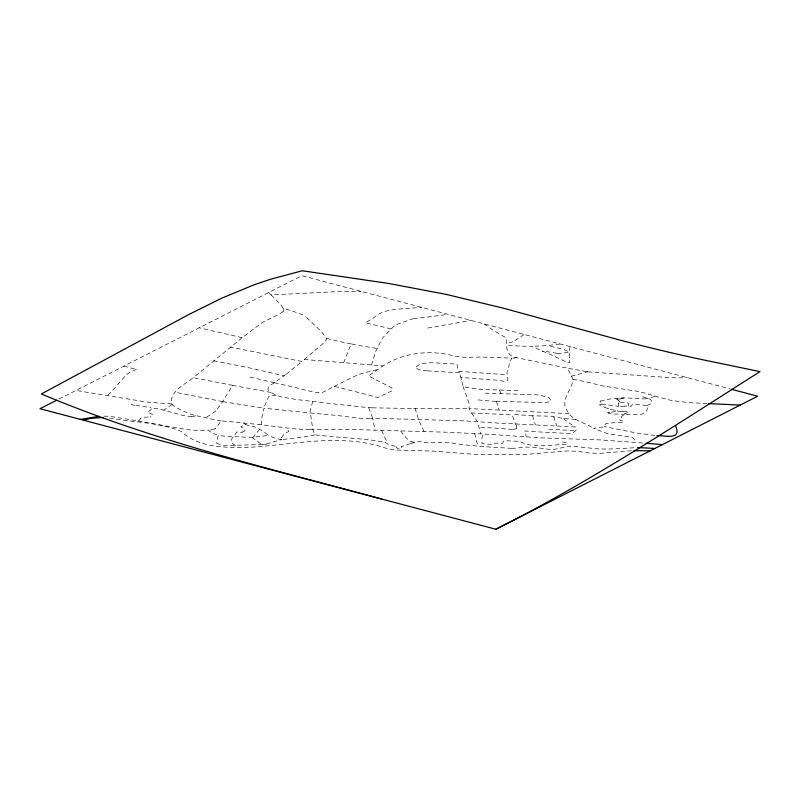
<?xml version="1.0" encoding="UTF-8"?>
<svg xmlns="http://www.w3.org/2000/svg" width="800" height="800" viewBox="0 0 800 800"><rect width="100%" height="100%" fill="white"/><g stroke="black" fill="none" stroke-linecap="round" stroke-linejoin="round"><path stroke-width="0.6" stroke-dasharray="4 3" d="M642.43 396.79A22.59 7.32 5.4 0 1 647.75 398.48C651.5 398.74 654.14 403.51 649.33 404.41A21.77 7.05 5.4 0 0 648.08 405.07C644.81 405.92 650.49 406.2 647.96 407.72A6.6 2.14 5.4 0 0 647.62 408.08L647.42 408.69A39.08 12.66 5.4 0 1 647.33 409.09L646.21 411.38L642.07 414.2L624.74 414.44L621.13 416.63L621.86 418.81L619.72 419.55L620.09 420.22A2.93 0.95 5.4 0 0 621 420.58L623.79 421.29L623.61 421.98A5.95 1.93 5.4 0 1 622.4 422.42L617.73 422.49A6.6 2.14 5.4 0 0 616.54 422.48L609.24 423.18A27.02 8.75 5.4 0 1 608.19 423.28C603.72 422.27 605.66 427.88 601.46 427.11A37.24 12.06 5.4 0 0 600.22 427.29L593.63 428.39L606.25 433.18A23.44 7.59 5.4 0 0 610.11 433.98L631.74 437.36A6.68 2.17 5.4 0 1 633.66 438.36L634.48 439.64L634.25 441.29A34.22 11.08 5.4 0 1 633.61 442.3M310.08 429.62L308.63 429.65A32.05 10.38 5.4 0 1 307.66 429.66L293.87 428.78L262.44 424.93A23.73 7.69 5.4 0 0 261.17 424.74L262 416.64L263.95 408.21L304.56 412.38A64.3 20.83 5.4 0 1 308.53 412.89L308.76 412.92A7.63 2.47 5.4 0 0 309.32 412.99L310.09 413.01M483.99 323.85L492.14 329.5A183.43 59.42 5.4 0 0 494.19 330.78L505.81 337.69A11.14 3.61 5.4 0 1 506.29 338.2C506.01 346.04 506.32 356.88 516.9 357.64A30.61 9.92 5.4 0 0 518.75 358.14L566.26 367.9A4.52 1.46 5.4 0 1 566.77 368.13L568.26 369.53L572.27 377.74A59.98 19.43 5.4 0 1 573.04 379.3C572.32 389.39 559.56 400.48 567.19 410.83C572.29 420.81 584.51 422.29 593.03 428.09M569.44 357.2L569.39 357.78M371.58 365.02L375.43 351.93L381.57 339.7A293.24 94.99 5.4 0 1 383.92 336.52L394.42 325.75A21.42 6.94 5.4 0 1 395.87 324.84L412.24 318.94A21.72 7.03 5.4 0 0 412.57 318.87L413.03 318.77M618.81 405.27L618.5 406.35A19.32 6.26 5.4 0 1 616.67 406.11L615.06 405.87A33.86 10.97 5.4 0 0 612.12 405.47L602.21 404.19A3 0.97 5.4 0 1 601.79 404.03L600.41 402.75A30.14 9.76 5.4 0 1 600.29 402.49L600.26 402.43M281.61 437.69L284.44 433.57A9.9 3.21 5.4 0 1 285 433.24L288.58 431.63L288.8 429.78A24.27 7.86 5.4 0 1 288.93 428.95L289.17 428.26M570.24 346.65L569.46 349.56A117.12 37.94 5.4 0 0 569.27 351.36L569.51 355.83A93.07 30.15 5.4 0 1 569.49 356.61L569.32 359A73.38 23.77 5.4 0 0 569.45 360.42L569.87 362.58L567.57 362.1A11.28 3.65 5.4 0 0 566.09 361.69L565.56 361.56A14.36 4.65 5.4 0 1 565.17 361.46L555.74 356.99A41.78 13.53 5.4 0 0 553.69 355.95L531.4 346.24A63.81 20.67 5.4 0 1 506.3 344.94M191.8 416.78L183.77 415.63A76.17 24.67 5.4 0 0 181.99 415.2L163.81 410.15A32.18 10.42 5.4 0 0 155.22 408.39L151.77 407.87L150.7 409.92L147.52 412.03L152.9 414.75L151.93 416.23A10.87 3.52 5.4 0 1 149.88 417.06M343.61 362.84L351.14 343.9L352.02 344.07A200.64 64.99 5.4 0 0 376.91 348.37M312.8 401.5L310.22 409.86A58.57 18.97 5.4 0 0 310.26 411.99L312.82 429.56L314.81 434.89L335.96 436.94A170.09 55.09 5.4 0 0 340.77 437.33L365.75 439.35A72.18 23.38 5.4 0 1 369.73 439.82L384.94 442.19L387.79 444.13A24.96 8.08 5.4 0 0 396.62 446.6M245.31 424.15A9.66 3.13 5.4 0 0 248 425.33L253.15 426.51A10.37 3.36 5.4 0 1 254.28 426.82L259.72 429.25A64.27 20.82 5.4 0 1 265.24 432.86L268.58 435.32L255.37 436.93A44.14 14.3 5.4 0 1 253.31 437.12A24.95 8.08 5.4 0 1 248.78 437.34L224.31 436.18A14.87 4.82 5.4 0 1 218.45 435.22L217.67 437.27A63.74 20.65 5.4 0 0 217.46 438.15L216.98 440.75A32.97 10.68 5.4 0 1 216.7 441.31L216.45 443.09L219.82 444.44M642.63 443L601.7 440.02A175.01 56.69 5.4 0 0 595.79 439.74L541.87 437.89L483.13 433.96L481.95 437.7L481.93 443.43L491.55 444.59L493.75 443.5A2.12 0.69 5.4 0 1 494.65 443.2L502.58 443.31L503.69 441.18L505.29 440.72L519.39 441.37A6.63 2.15 5.4 0 1 521.22 442.14C533.84 448.57 552 444.33 566.15 444.57A5.87 1.9 5.4 0 0 567.05 444.34C568.93 442.43 561.85 442.14 560.26 441.46M270.88 392.44L232.67 385.35L220.71 404.75L215.62 410.87M136.46 369.47L131.86 371.38A72.08 23.35 5.4 0 0 127.37 373.9C120.29 380.77 114.74 389.18 107.19 395.75M516.68 428.02C517.83 419.6 502.33 425.45 497.68 423.05A210.89 68.31 5.4 0 1 489.56 422.49L464.81 420.91L405.08 419.11A110.92 35.93 5.4 0 0 402.38 419.08L372.91 418.31M261.17 424.74L260.29 424.62A24.65 7.99 5.4 0 0 257.91 424.39L256.04 424.23A101.82 32.98 5.4 0 1 252.96 423.95L230.78 421.71A122.6 39.71 5.4 0 0 225.92 421.31L223.88 421.16A24.3 7.87 5.4 0 1 221.28 420.91L218.15 424.92A54.15 17.54 5.4 0 0 217.74 425.71L215.64 428.44M283.15 311.45L278.85 314.43L263.74 321.7A57.15 18.51 5.4 0 0 261.8 322.94L242.19 337.7L199.29 327.78M192.55 378.27C184.96 384.22 168.01 392.44 172.15 404.48A26.48 8.58 5.4 0 0 172.51 404.82L173.41 405.54A62.82 20.35 5.4 0 0 177.89 408.42L179.92 409.55A114.78 37.18 5.4 0 0 181.53 410.38L190.79 414.24A36.06 11.68 5.4 0 0 194.09 415.19L195.23 415.49M259.79 429.29L255.43 434.29A88.24 28.58 5.4 0 0 254.95 434.93L254.15 436.1A51.19 16.58 5.4 0 1 253.31 437.12M253.25 437.17L253.04 437.39A9.95 3.22 5.4 0 0 252.63 437.97L256.31 440.63A23.22 7.52 5.4 0 1 257.43 441.28L261.49 444.55M615.14 411.13L613.64 411.79A9.7 3.14 5.4 0 1 610.07 412.31M104.09 416.18A26.84 8.69 5.4 0 1 110.59 416.42L138.3 421.05L139.45 420.01A19.34 6.26 5.4 0 0 139.92 419.41L140.94 418.01A5.48 1.78 5.4 0 1 141.43 417.77L142.8 417.43A9.74 3.16 5.4 0 1 145.51 417.18L149.74 417.01M304.32 359.45L324.5 342.29L326.7 339.16A16.98 5.5 5.4 0 0 326.61 338.66L326.53 338.43A25.96 8.41 5.4 0 0 326.45 338.23L321.63 331.87L305.78 316.57M524.09 334.45L512.99 341.77M304.28 359.48L383.06 365.89C403.79 352.36 430.53 349.59 454.09 356A16.6 5.38 5.4 0 0 456.29 356.38L465.98 357.44L480.11 357.03L511.9 358.1L510.53 360.47A127.45 41.28 5.4 0 0 509.24 363.88L508.62 367.71A105.21 34.08 5.4 0 1 508.35 368.74C505.27 372.54 508.56 376.68 507.66 380.42A14.43 4.68 5.4 0 1 507.38 380.72L505.05 381.42L499.64 380.59A19.56 6.34 5.4 0 0 496.91 380.19L460.85 377.45L458.96 371.89M242.02 337.83L193.09 377.87M286.18 374.26L302.07 361.38M600.35 401.08L610.56 398.87L622.92 397.91A35.85 11.61 5.4 0 1 632.36 398.26L643.8 398.94M285.72 374.63L274.38 382.73L249.55 376.97M274.38 382.73L296.64 387.83A62.76 20.33 5.4 0 1 300.74 388.99L315.66 392.53A20.89 6.77 5.4 0 0 318.97 392.66L321.91 392.63A2.05 0.66 5.4 0 0 322.33 392.56L322.96 392.27A14.07 4.56 5.4 0 0 323.19 392.09L334.31 386.36L368.01 394.87A62.8 20.34 5.4 0 1 375.61 397.06L378.24 397.39L391.95 390.83L392.68 389.04L391.94 387.91L368.46 375.92L383.06 365.89M172.15 404.48L163.81 410.15M274.25 382.81C271.96 384.57 266.98 386.17 268.1 389.83A22.49 7.28 5.4 0 0 269.95 391.76M310.25 412.97L337.23 415.48A84.86 27.49 5.4 0 1 342.89 416.2L360.09 418.4L369.88 418.5M532.67 415.79L514.94 414.56A7.55 2.45 5.4 0 0 513.6 414.69L512.5 415.75L515.42 423.88M366.89 321.89L373.2 318.22A68.87 22.31 5.4 0 0 374.33 317.31C384.13 308.52 398.89 309.28 411.31 308.11A68.04 22.04 5.4 0 0 416.88 307.78L421.72 307.38M58.94 399.08L301.83 275.68L729.94 388.88M396.56 446.63C394.63 448.2 400.37 449.24 401.61 447.93A6.92 2.24 5.4 0 0 401.89 447.5L401.68 447.05M616.85 399.23L618.29 400.46M334.31 386.36L358.14 374.59L365.68 372.5A112.44 36.42 5.4 0 0 367.66 372.05L377.88 369.5M214.41 428.94L214.59 428.88A15.16 4.91 5.4 0 0 215.64 428.44M410.67 443.49L414.59 442.31A17.4 5.64 5.4 0 1 417.38 441.86L418.98 441.68A7.46 2.42 5.4 0 0 419.74 441.54L421.75 441.38A1.65 0.53 5.4 0 1 422.18 441.45L423.76 442.71L433.57 442.54A69.24 22.43 5.4 0 1 437.77 442.56L447.22 442.52A7.9 2.56 5.4 0 1 447.54 442.5L447.87 442.5A1.9 0.61 5.4 0 1 448.18 442.51L463.6 444.73A10.33 3.35 5.4 0 0 464.05 444.82L464.17 444.84A2.68 0.87 5.4 0 0 464.53 444.89L477.94 446.07A34.89 11.3 5.4 0 1 480.58 446.46L510.07 448.27A8.96 2.9 5.4 0 0 510.7 448.28L511.22 448.28M410.37 443.6L409.75 443.81A45.4 14.71 5.4 0 1 409.01 444.04L406.39 444.83A52.57 17.03 5.4 0 0 401.85 446.62L401.3 446.87A1.65 0.53 5.4 0 1 401.54 446.97M242.22 432.12L244.65 430.98L245.03 430.02L243.35 428.04L240.85 426.86L245.29 424.15A17.04 5.52 5.4 0 1 243.76 423.01M571.29 376.18L587.85 371.76L586.79 371.6M413.48 318.66L427.19 317A86.31 27.96 5.4 0 0 430.7 316.66L447.95 314.32M607.81 412.44C608.19 414.97 616.49 413.49 619.46 414.29A20.19 6.54 5.4 0 0 623.2 414.51L624.5 414.54M266.45 444.04L275.52 441.3A64.26 20.81 5.4 0 1 281.8 439.56M427.91 328.01L471.2 320.47M624.45 406.16L621.32 406.49A6.71 2.17 5.4 0 1 618.5 406.34M646.48 405.71L645.6 405.76A6.64 2.15 5.4 0 0 645.01 405.79L644.92 405.8A4.72 1.53 5.4 0 0 644.1 405.25L634.04 404.25A3.48 1.13 5.4 0 0 631.93 404.9L631.55 406.16L628.67 406.12A9.18 2.98 5.4 0 0 624.43 406.15M601.79 404.03L599.38 404.96L602.43 406.38A7.95 2.58 5.4 0 1 603.11 406.62A16.61 5.38 5.4 0 1 604.07 407.02L605 407.44M559.97 343.94A87.26 28.26 5.4 0 1 548.21 345.43L541.81 345.91A84.85 27.48 5.4 0 1 536.14 346.15L532.58 346.23M370.45 418.46L371.58 418.38A29.85 9.67 5.4 0 1 372.73 418.31L375.02 430.23M512.56 429.4L496.6 428.31A42.77 13.85 5.4 0 0 493.42 428.01L479.19 427.2M631.51 450.72L600.72 453.29L589.86 453.07L577.39 451.29L566.98 450.94L527.55 454.28L478.5 454.61L432.54 451.06L396.83 450.1A32.23 10.44 5.4 0 1 385.51 448.1C338.75 432.08 290.01 445.95 242.35 447.64C221.31 447.39 197.14 446.76 181.08 431.3C157.97 421.84 132.01 422.6 107.7 417.68M623.34 411.36L627.74 411.18A6.57 2.13 5.4 0 1 628.59 411.74L628.89 412.38A2.32 0.75 5.4 0 1 628.74 412.56L624.58 413.53L624.74 414.44M262.43 444.51L231.65 445.42A39.32 12.74 5.4 0 0 229.44 445.45L223.92 445.37A9.96 3.23 5.4 0 1 219.86 444.43M623.07 411.37L621.05 411.44M610.04 412.28L609.35 412.3A5.49 1.78 5.4 0 0 607.79 412.43M310.32 429.62L353.37 429.55L446.15 432.19L483.13 433.96M268.73 292.5L271.15 294.91L339.03 291.55A183.83 59.55 5.4 0 1 343.6 291.43L361.03 291.33M276.27 395.21L268.81 396.42L264.48 406.14A107.91 34.96 5.4 0 1 263.7 407.45L263.67 407.5A10.5 3.4 5.4 0 0 263.54 407.72L263.65 408.09M511.56 448.27L516.82 448.19A4.86 1.57 5.4 0 0 518.05 447.99C528.03 445.99 538.46 447.94 548.47 449.24A56.09 18.17 5.4 0 1 549.95 449.42L553.52 449.55L568.54 446.33A12.07 3.91 5.4 0 1 572.96 446.22L597.05 448.82A24.04 7.79 5.4 0 0 601.06 448.98C612.97 449.23 624.73 448.4 636.49 447.56M620.23 398.88L623.42 398.3A4.21 1.36 5.4 0 0 622.91 397.91M372.38 407.84L413.63 408.51M372.12 407.84L366.4 407.47A30.5 9.88 5.4 0 1 365.53 407.35L340.49 404.63A154.47 50.04 5.4 0 1 335.63 404.15L296.04 399.47L281.31 396.87A28.34 9.18 5.4 0 1 271.05 392.43M459.35 372.83L427.58 370.88M413.73 408.52L452.3 408.74A448.03 145.13 5.4 0 0 464.57 408.58L466.82 408.55A28.16 9.12 5.4 0 1 469.08 408.55L469.6 408.57M575.67 419.36L564.36 418.58A20.11 6.51 5.4 0 1 562.19 418.25L549.98 416.18L532.95 415.81M517.89 390.73L479.08 389.25L467.11 387.49A35.2 11.4 5.4 0 1 463.07 386.48L461.6 380.45M569.04 413.66L473.05 408.76A30.44 9.86 5.4 0 0 469.6 408.56M707.08 403.52L689.58 402.71L674.13 400.83A18.98 6.15 5.4 0 1 670.34 400.16L669.26 399.9A93.76 30.37 5.4 0 1 662.83 398.28L640.81 391.98M463.07 386.48L469 403.06A124.88 40.45 5.4 0 1 469.24 404.94L469.09 408.56L471.45 412.99L512.83 414.92M496.19 401.36L544.3 402.5L549.69 401.9L550.68 401.35L550.53 400.36A36.31 11.76 5.4 0 1 550.2 399.39L548.62 397.33L537.76 394.85L484.44 393.15M496.14 401.36L496.04 401.36A103.1 33.4 5.4 0 1 477.9 399.86M515.49 423.98L575.04 426.94A20.8 6.74 5.4 0 1 576.36 429.51A17.93 5.81 5.4 0 1 575.72 430.67A25.55 8.28 5.4 0 1 575.59 430.83L572.75 432.89L569.42 433.56L532.38 431.57A52.15 16.89 5.4 0 1 525.77 431.03L525.64 431.01A2.59 0.84 5.4 0 0 524.9 430.96L524.75 431.55A79.47 25.74 5.4 0 1 525.61 433.62L526.3 436.98M171.64 403.92L149.23 402.25A75.78 24.55 5.4 0 1 145.27 401.82L75.93 390.45M548.83 429.23L575.73 430.68M427.31 370.85L427.17 370.84A14.38 4.66 5.4 0 1 426.63 370.78L419.06 369.8L415.19 367.55A4.19 1.36 5.4 0 1 415.42 367.37L420.61 363.8L430.21 362.78A21.98 7.12 5.4 0 1 433.07 362.8L456.27 364.05L457.31 364.85A79.68 25.81 5.4 0 0 457.39 367.45L458.72 371.34L506.86 374.73M654.91 435.47L637.85 433.18A33.04 10.7 5.4 0 1 635.61 432.86L604.24 426.55M221.22 420.9L220.4 420.79A21.83 7.07 5.4 0 1 217.83 420.36L195.47 415.55M411.49 441.83L412.65 441.98A12.2 3.95 5.4 0 1 413.14 442.05L413.79 442.14A5.63 1.82 5.4 0 1 414.24 442.23L414.59 442.31M135.91 405.44L142.23 406.29A31.83 10.31 5.4 0 1 143.58 406.5L150.93 407.74M553.7 416.62L556.77 426.03M586.41 371.53L566.77 368.13M222.95 401.64L263.8 408.16M222.74 401.6L175.05 392.23M131.07 404.63L133.8 405.11A34.54 11.19 5.4 0 0 135.91 405.44M213.59 360.78L248.54 367.68L284.09 375.9M232.67 385.35L193.36 377.67M138.3 421.05L184.78 429.27A48.87 15.83 5.4 0 0 198.92 430.44L208.66 430.26A22.83 7.39 5.4 0 0 210.43 431.93L215.72 434.46A15.82 5.12 5.4 0 0 218.44 435.22M301.93 361.5L230.39 347.07M557.24 353.44L557.36 353.46A5.15 1.67 5.4 0 0 559.15 353.75L569.27 352.1A51.9 16.81 5.4 0 0 566.96 350.92L563.93 349.52A12.51 4.05 5.4 0 0 562.97 349.12L552.67 346.8A20.23 6.55 5.4 0 1 548.23 345.43M557.01 353.39L555.08 353A39.34 12.74 5.4 0 0 542.19 351.18M621.04 411.43A5.07 1.64 5.4 0 1 619.07 411.39L616.89 410.76A11.6 3.76 5.4 0 0 615.06 410.28L612.35 409.74A13.61 4.41 5.4 0 1 608.71 408.83M391.06 328.88L367.17 323.18A3.82 1.24 5.4 0 1 366.95 321.8M123.88 366.09L129.05 367.44A25.05 8.12 5.4 0 1 130.05 367.73L132.92 368.58A12.67 4.1 5.4 0 0 135.33 369.11L135.61 369.16A5.22 1.69 5.4 0 1 136.04 369.25L136.46 369.41M608.75 408.81L607.28 408.31A24.09 7.8 5.4 0 1 604.99 407.44M235.59 445.43C226.45 441.15 234.27 436.92 236.74 431.9A4.82 1.56 5.4 0 0 242.34 432.18M563.6 418.47L565 419.79A79.49 25.75 5.4 0 0 565.99 420.66L567.09 421.52A42.05 13.62 5.4 0 0 568.11 422.25L575.04 426.94M271.15 294.91L280.64 304.54L283.35 308.52A57.98 18.78 5.4 0 1 292 310.9L302.19 314.63A34.33 11.12 5.4 0 1 304.08 315.43A8.8 2.85 5.4 0 1 305.9 316.57L305.85 316.66M400.6 430.96L404.54 435.98A61.79 20.02 5.4 0 0 405.48 436.91L409.17 441.2A3.63 1.17 5.4 0 0 411.5 441.81M471.48 413.03L477.73 421.93L480.56 433.8M424.09 431.54L418.76 420.24L415.15 408.54M381.62 430.44L385.89 439.64A18.95 6.14 5.4 0 0 386.25 440.14L386.81 441.47A2.47 0.8 5.4 0 1 386.27 441.79A5.05 1.64 5.4 0 1 385.82 441.87L385.39 441.96A1.64 0.53 5.4 0 0 385.02 442.1M368.7 407.73L372.73 418.32M499.49 390.04L500.99 393.89M618.62 404.05L618.75 404.4A13.69 4.43 5.4 0 1 618.83 405.27M496.42 401.38L499.27 410.2M532.53 415.79L535.45 424.97M460.85 377.45L461.48 379.95M474.64 433.45L477.94 446.07M628.67 406.12L628.41 404.79A11.33 3.67 5.4 0 1 628.46 404.52L628.44 403.46A2.83 0.92 5.4 0 0 626.43 402.7L622.76 402.63A3.61 1.17 5.4 0 1 622.12 402.59L620.95 402.44A14.64 4.74 5.4 0 1 619.44 402.14M314.81 434.89A176.03 57.02 5.4 0 1 296.8 437.9L281.82 439.57A26.92 8.72 5.4 0 1 281.56 437.69M281.79 439.62A20.93 6.78 5.4 0 1 268.52 435.33M618.39 400.44A6.34 2.05 5.4 0 1 619.63 402.17M351.14 343.9A200.87 65.07 5.4 0 1 326.53 338.42M513.06 341.8A21.13 6.85 5.4 0 1 506.54 342.88M516.87 357.62A13.74 4.45 5.4 0 1 512.21 358.12M573.01 379.32A103.89 33.65 5.4 0 1 597.25 384.62L598.53 384.97A17.78 5.76 5.4 0 0 602.73 385.89L636.44 391.16A11.55 3.74 5.4 0 1 640.87 391.95M283.27 308.52A27.51 8.91 5.4 0 1 283.27 311.46M195.4 415.54A8.04 2.61 5.4 0 1 191.82 416.79M215.73 410.9A146.75 47.53 5.4 0 1 204.96 417.85M214.27 428.96A23.05 7.47 5.4 0 1 208.7 430.28M516.86 428.05A8.17 2.65 5.4 0 1 512.65 429.47M654.88 396.05A24.76 8.02 5.4 0 1 647.76 398.48A16.28 5.27 5.4 0 1 643.82 398.95M266.49 444.06A14.75 4.78 5.4 0 1 262.46 444.54M615.04 410.28A4.98 1.61 5.4 0 1 615.19 411.14M600.36 402.43A10.56 3.42 5.4 0 1 600.23 401.06M616.72 399.17A6.85 2.22 5.4 0 1 620.26 398.95M618.51 403.99A11.44 3.71 5.4 0 1 618.78 402.62M588.04 371.79A17.68 5.73 5.4 0 0 589.86 372L668.23 377.5A65.06 21.07 5.4 0 0 687.32 377.64"/><path stroke-width="1.2" d="M56.71 400.21L40 408.71L495.84 529.24C587.65 483.3 673.44 426.51 760 371.61L702.72 359.75A2049.82 1726.39 63.1 0 1 617.04 339.3L503.18 308.14L446.08 294.37L388.7 283.47L302.3 270.76L270.33 279.31L254.24 284.74L221.82 298.14L189.13 314.36L41.4 393.94C151.06 440.33 267.31 467.9 381.88 499.09M495.84 529.24L757.67 396.22L731.14 389.2M83.5 420.21L90.9 418.36L103.25 417.47M80.3 419.36L99.09 416.37M633.83 450.65L650.18 450.83M637.5 447.6L648.46 448.1A79.47 25.74 5.4 0 1 652.22 448.34L654.7 448.53M708.59 403.59L740.19 405.1M656.94 435.61C665.35 435.47 681.85 440.27 675.74 426.28M646.23 443.29L662.46 444.59"/></g></svg>
